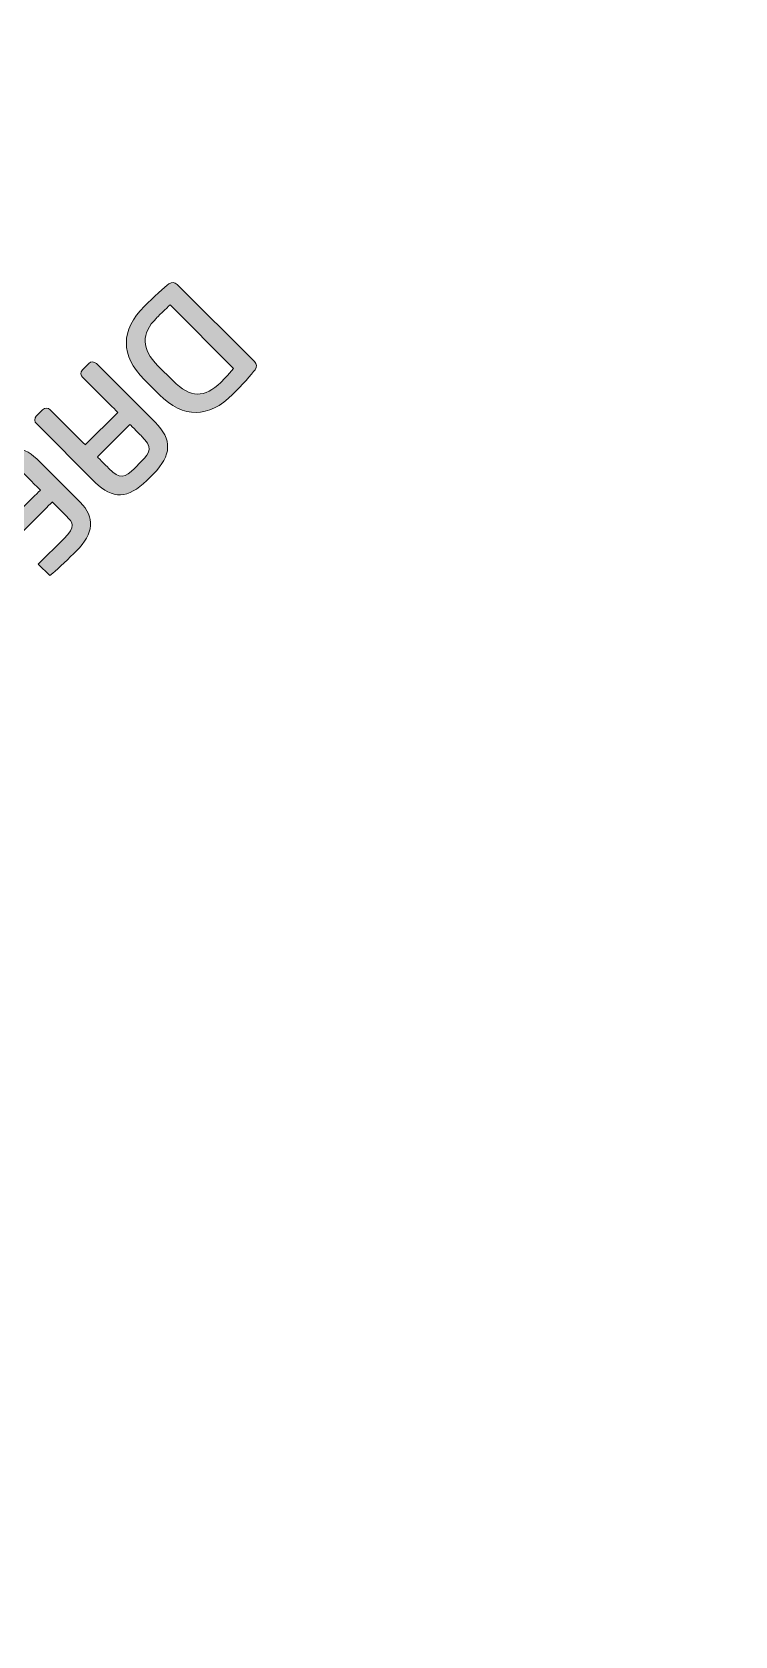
# Model space of a CAD drawing. Extents: x 16295159345 to 16296660660, y -37409619871 to -37408926496.
# Drawn here: x 16295159538.68 to 16295159556.53, y -37408926792.65 to -37408926751.9 of the extents above; entities that cross this region are included whole.
import ezdxf

# ---------------------------------------------------------------- set-up
doc = ezdxf.new("R2010")
doc.units = 0
doc.header["$LTSCALE"] = 10
doc.header["$MEASUREMENT"] = 0
doc.layers.add('BODY', color=7, linetype='CONTINUOUS')
doc.layers.add('레이어 1', color=7, linetype='CONTINUOUS', lineweight=0)

msp = doc.modelspace()

# ---------------------------------------------------------------- hatches: boundary and pattern name
at = {"layer": '레이어 1'}
h = msp.add_hatch(color=7, dxfattribs=at)
h.dxf.hatch_style = 2
edge = h.paths.add_edge_path()
edge.add_spline(control_points=[(16295159541.873831, -37408926760.378517), (16295159541.45277, -37408926759.958153), (16295159541.439711, -37408926759.561523), (16295159541.83445, -37408926759.16613), (16295159541.83445, -37408926759.16613), (16295159542.109529, -37408926758.90062), (16295159542.181141, -37408926758.831337), (16295159542.181141, -37408926758.831337), (16295159543.79558, -37408926760.443123), (16295159543.79558, -37408926760.443123), (16295159543.669621, -37408926760.597122), (16295159543.47316, -37408926760.798576), (16295159543.471189, -37408926760.800552), (16295159543.065741, -37408926761.206673), (16295159542.69191, -37408926761.195236), (16295159542.259489, -37408926760.763527), (16295159542.259489, -37408926760.763527), (16295159541.873831, -37408926760.378517), (16295159541.873831, -37408926760.378517)], knot_values=[0, 0, 0, 0, 1, 1, 1, 2, 2, 2, 3, 3, 3, 4, 4, 4, 5, 5, 5, 6, 6, 6, 6], degree=3, periodic=0)
edge = h.paths.add_edge_path()
edge.add_spline(control_points=[(16295159543.77466, -37408926761.103127), (16295159543.99379, -37408926760.883636), (16295159544.26458, -37408926760.585449), (16295159544.342779, -37408926760.477074), (16295159544.391279, -37408926760.40889), (16295159544.38501, -37408926760.327888), (16295159544.327339, -37408926760.270309), (16295159544.327339, -37408926760.270309), (16295159542.36331, -37408926758.309517), (16295159542.36331, -37408926758.309517), (16295159542.302851, -37408926758.249184), (16295159542.222589, -37408926758.244507), (16295159542.15336, -37408926758.296944), (16295159542.050501, -37408926758.370567), (16295159541.75379, -37408926758.641052), (16295159541.531509, -37408926758.863693), (16295159540.91964, -37408926759.476593), (16295159540.917669, -37408926760.121178), (16295159541.525209, -37408926760.727707), (16295159541.525209, -37408926760.727707), (16295159541.91087, -37408926761.112732), (16295159541.91087, -37408926761.112732), (16295159542.51841, -37408926761.719276), (16295159543.162781, -37408926761.716019), (16295159543.77466, -37408926761.103127)], knot_values=[0, 0, 0, 0, 1, 1, 1, 2, 2, 2, 3, 3, 3, 4, 4, 4, 5, 5, 5, 6, 6, 6, 7, 7, 7, 8, 8, 8, 8], degree=3, periodic=0)
h = msp.add_hatch(color=7, dxfattribs=at)
h.dxf.hatch_style = 2
edge = h.paths.add_edge_path()
edge.add_spline(control_points=[(16295159540.335171, -37408926762.695717), (16295159540.335171, -37408926762.695717), (16295159541.160231, -37408926761.869301), (16295159541.160231, -37408926761.869301), (16295159541.19096, -37408926761.899971), (16295159541.454929, -37408926762.163513), (16295159541.454929, -37408926762.163513), (16295159541.73048, -37408926762.438606), (16295159541.695459, -37408926762.5672), (16295159541.450121, -37408926762.812943), (16295159541.450121, -37408926762.812943), (16295159541.279039, -37408926762.984306), (16295159541.279039, -37408926762.984306), (16295159541.03384, -37408926763.229912), (16295159540.90542, -37408926763.26503), (16295159540.629869, -37408926762.989937), (16295159540.629869, -37408926762.989937), (16295159540.365891, -37408926762.726387), (16295159540.335171, -37408926762.695717)], knot_values=[0, 0, 0, 0, 1, 1, 1, 2, 2, 2, 3, 3, 3, 4, 4, 4, 5, 5, 5, 6, 6, 6, 6], degree=3, periodic=0)
edge = h.paths.add_edge_path()
edge.add_spline(control_points=[(16295159541.58832, -37408926763.293083), (16295159541.58832, -37408926763.293083), (16295159541.759411, -37408926763.121719), (16295159541.759411, -37408926763.121719), (16295159542.226789, -37408926762.653557), (16295159542.24045, -37408926762.250427), (16295159541.803579, -37408926761.814293), (16295159541.803579, -37408926761.814293), (16295159540.30904, -37408926760.322197), (16295159540.30904, -37408926760.322197), (16295159540.256491, -37408926760.269737), (16295159540.169331, -37408926760.26799), (16295159540.119011, -37408926760.318398), (16295159540.119011, -37408926760.318398), (16295159539.95579, -37408926760.481888), (16295159539.95579, -37408926760.481888), (16295159539.89793, -37408926760.539841), (16295159539.912519, -37408926760.623642), (16295159539.96039, -37408926760.671432), (16295159539.96039, -37408926760.671432), (16295159540.81922, -37408926761.528847), (16295159540.85273, -37408926761.562302), (16295159540.85273, -37408926761.562302), (16295159540.02766, -37408926762.388733), (16295159540.02766, -37408926762.388733), (16295159539.99415, -37408926762.35527), (16295159539.135321, -37408926761.497864), (16295159539.135321, -37408926761.497864), (16295159539.081779, -37408926761.444397), (16295159538.996099, -37408926761.443169), (16295159538.94416, -37408926761.495193), (16295159538.94416, -37408926761.495193), (16295159538.78294, -37408926761.656677), (16295159538.78294, -37408926761.656677), (16295159538.726419, -37408926761.713287), (16295159538.73859, -37408926761.801521), (16295159538.78546, -37408926761.848312), (16295159538.78546, -37408926761.848312), (16295159540.280001, -37408926763.340393), (16295159540.280001, -37408926763.340393), (16295159540.716869, -37408926763.776543), (16295159541.12038, -37408926763.761803), (16295159541.58832, -37408926763.293083)], knot_values=[0, 0, 0, 0, 1, 1, 1, 2, 2, 2, 3, 3, 3, 4, 4, 4, 5, 5, 5, 6, 6, 6, 7, 7, 7, 8, 8, 8, 9, 9, 9, 10, 10, 10, 11, 11, 11, 12, 12, 12, 13, 13, 13, 14, 14, 14, 14], degree=3, periodic=0)
h = msp.add_hatch(color=7, dxfattribs=at)
h.dxf.hatch_style = 2
edge = h.paths.add_edge_path()
edge.add_spline(control_points=[(16295159539.897051, -37408926763.844872), (16295159539.897051, -37408926763.844872), (16295159538.79685, -37408926762.74649), (16295159538.79685, -37408926762.74649), (16295159538.41198, -37408926762.362259), (16295159538.005581, -37408926762.395462), (16295159537.55398, -37408926762.847809), (16295159537.354639, -37408926763.047493), (16295159537.08699, -37408926763.322906), (16295159536.98864, -37408926763.441704), (16295159536.9902, -37408926763.440132), (16295159536.94128, -37408926763.499611), (16295159536.94128, -37408926763.499611), (16295159536.94128, -37408926763.499611), (16295159536.92716, -37408926763.516861), (16295159536.92716, -37408926763.516861), (16295159536.92716, -37408926763.516861), (16295159537.221531, -37408926763.810738), (16295159537.221531, -37408926763.810738), (16295159537.221531, -37408926763.810738), (16295159537.86647, -37408926763.164726), (16295159537.86647, -37408926763.164726), (16295159538.189581, -37408926762.84108), (16295159538.28087, -37408926762.93222), (16295159538.446421, -37408926763.097504), (16295159538.446421, -37408926763.097504), (16295159538.85413, -37408926763.504532), (16295159538.885969, -37408926763.536324), (16295159538.85277, -37408926763.56958), (16295159538.019039, -37408926764.404694), (16295159538.019039, -37408926764.404694), (16295159537.96443, -37408926764.459389), (16295159537.96336, -37408926764.547287), (16295159538.0168, -37408926764.600639), (16295159538.0168, -37408926764.600639), (16295159538.12591, -37408926764.709572), (16295159538.12591, -37408926764.709572), (16295159538.17968, -37408926764.763252), (16295159538.2677, -37408926764.762161), (16295159538.322309, -37408926764.707458), (16295159538.322309, -37408926764.707458), (16295159539.15604, -37408926763.872337), (16295159539.189251, -37408926763.839088), (16295159539.22086, -37408926763.870651), (16295159539.546619, -37408926764.195877), (16295159539.546619, -37408926764.195877), (16295159539.71195, -37408926764.360931), (16295159539.80302, -37408926764.451859), (16295159539.47991, -37408926764.775513), (16295159539.47991, -37408926764.775513), (16295159538.832649, -37408926765.418709), (16295159538.832649, -37408926765.418709), (16295159538.832649, -37408926765.418709), (16295159539.12524, -37408926765.710823), (16295159539.12524, -37408926765.710823), (16295159539.12524, -37408926765.710823), (16295159539.200979, -37408926765.649643), (16295159539.200979, -37408926765.649643), (16295159539.339291, -37408926765.534027), (16295159539.636009, -37408926765.248627), (16295159539.797119, -37408926765.08725), (16295159540.24872, -37408926764.634903), (16295159540.281481, -37408926764.228683), (16295159539.897051, -37408926763.844872)], knot_values=[0, 0, 0, 0, 1, 1, 1, 2, 2, 2, 3, 3, 3, 4, 4, 4, 5, 5, 5, 6, 6, 6, 7, 7, 7, 8, 8, 8, 9, 9, 9, 10, 10, 10, 11, 11, 11, 12, 12, 12, 13, 13, 13, 14, 14, 14, 15, 15, 15, 16, 16, 16, 17, 17, 17, 18, 18, 18, 19, 19, 19, 20, 20, 20, 21, 21, 21, 21], degree=3, periodic=0)

# ---------------------------------------------------------------- linework, layer by layer
at = {"layer": 'BODY', "ltscale": 0.7}
for radius, start, end in [(240, 90, 180), (239, 96.01583009, 173.98407268), (233, 96.01583009, 173.98407268)]:
    msp.add_arc((16295159712.05924, -37408926833.401627), radius, start, end, dxfattribs=at)
at = {"layer": '레이어 1', "color": 7}
for points, knots in [([(16295159543.77466, -37408926761.103149), (16295159543.99379, -37408926760.883652), (16295159544.26458, -37408926760.585457), (16295159544.342779, -37408926760.477089), (16295159544.391279, -37408926760.408913), (16295159544.38501, -37408926760.327904), (16295159544.327339, -37408926760.270317), (16295159544.327339, -37408926760.270317), (16295159542.36331, -37408926758.30954), (16295159542.36331, -37408926758.30954), (16295159542.302851, -37408926758.249184), (16295159542.222589, -37408926758.244507), (16295159542.15336, -37408926758.296951), (16295159542.050501, -37408926758.37059), (16295159541.75379, -37408926758.641068), (16295159541.531509, -37408926758.863708), (16295159540.91964, -37408926759.476601), (16295159540.917669, -37408926760.121193), (16295159541.525209, -37408926760.72773), (16295159541.525209, -37408926760.72773), (16295159541.91087, -37408926761.112747), (16295159541.91087, -37408926761.112747), (16295159542.51841, -37408926761.719292), (16295159543.162781, -37408926761.716026), (16295159543.77466, -37408926761.103149)], [0, 0, 0, 0, 1, 1, 1, 2, 2, 2, 3, 3, 3, 4, 4, 4, 5, 5, 5, 6, 6, 6, 7, 7, 7, 8, 8, 8, 8]), ([(16295159541.873831, -37408926760.378532), (16295159541.45277, -37408926759.958168), (16295159541.439711, -37408926759.561539), (16295159541.83445, -37408926759.166153), (16295159541.83445, -37408926759.166153), (16295159542.109529, -37408926758.900627), (16295159542.181141, -37408926758.831352), (16295159542.181141, -37408926758.831352), (16295159543.79558, -37408926760.44313), (16295159543.79558, -37408926760.44313), (16295159543.669621, -37408926760.59713), (16295159543.47316, -37408926760.798592), (16295159543.471189, -37408926760.800568), (16295159543.065741, -37408926761.20668), (16295159542.69191, -37408926761.195259), (16295159542.259489, -37408926760.76355), (16295159542.259489, -37408926760.76355), (16295159541.873831, -37408926760.378532), (16295159541.873831, -37408926760.378532)], [0, 0, 0, 0, 1, 1, 1, 2, 2, 2, 3, 3, 3, 4, 4, 4, 5, 5, 5, 6, 6, 6, 6]), ([(16295159541.58832, -37408926763.293098), (16295159541.58832, -37408926763.293098), (16295159541.759411, -37408926763.121727), (16295159541.759411, -37408926763.121727), (16295159542.226789, -37408926762.653572), (16295159542.24045, -37408926762.250443), (16295159541.803579, -37408926761.814293), (16295159541.803579, -37408926761.814293), (16295159540.30904, -37408926760.32222), (16295159540.30904, -37408926760.32222), (16295159540.256491, -37408926760.26976), (16295159540.169331, -37408926760.268013), (16295159540.119011, -37408926760.318413), (16295159540.119011, -37408926760.318413), (16295159539.95579, -37408926760.481903), (16295159539.95579, -37408926760.481903), (16295159539.89793, -37408926760.539864), (16295159539.912519, -37408926760.623657), (16295159539.96039, -37408926760.671448), (16295159539.96039, -37408926760.671448), (16295159540.81922, -37408926761.528862), (16295159540.85273, -37408926761.562309), (16295159540.85273, -37408926761.562309), (16295159540.02766, -37408926762.388741), (16295159540.02766, -37408926762.388741), (16295159539.99415, -37408926762.355293), (16295159539.135321, -37408926761.497879), (16295159539.135321, -37408926761.497879), (16295159539.081779, -37408926761.44442), (16295159538.996099, -37408926761.443176), (16295159538.94416, -37408926761.495201), (16295159538.94416, -37408926761.495201), (16295159538.78294, -37408926761.656693), (16295159538.78294, -37408926761.656693), (16295159538.726419, -37408926761.71331), (16295159538.73859, -37408926761.801537), (16295159538.78546, -37408926761.84832), (16295159538.78546, -37408926761.84832), (16295159540.280001, -37408926763.340401), (16295159540.280001, -37408926763.340401), (16295159540.716869, -37408926763.776543), (16295159541.12038, -37408926763.76181), (16295159541.58832, -37408926763.293098)], [0, 0, 0, 0, 1, 1, 1, 2, 2, 2, 3, 3, 3, 4, 4, 4, 5, 5, 5, 6, 6, 6, 7, 7, 7, 8, 8, 8, 9, 9, 9, 10, 10, 10, 11, 11, 11, 12, 12, 12, 13, 13, 13, 14, 14, 14, 14]), ([(16295159540.335171, -37408926762.69574), (16295159540.335171, -37408926762.69574), (16295159541.160231, -37408926761.869324), (16295159541.160231, -37408926761.869324), (16295159541.19096, -37408926761.899986), (16295159541.454929, -37408926762.163521), (16295159541.454929, -37408926762.163521), (16295159541.73048, -37408926762.438622), (16295159541.695459, -37408926762.567207), (16295159541.450121, -37408926762.812958), (16295159541.450121, -37408926762.812958), (16295159541.279039, -37408926762.984322), (16295159541.279039, -37408926762.984322), (16295159541.03384, -37408926763.229927), (16295159540.90542, -37408926763.265053), (16295159540.629869, -37408926762.989952), (16295159540.629869, -37408926762.989952), (16295159540.365891, -37408926762.72641), (16295159540.335171, -37408926762.69574)], [0, 0, 0, 0, 1, 1, 1, 2, 2, 2, 3, 3, 3, 4, 4, 4, 5, 5, 5, 6, 6, 6, 6]), ([(16295159539.897051, -37408926763.844887), (16295159539.897051, -37408926763.844887), (16295159538.79685, -37408926762.746513), (16295159538.79685, -37408926762.746513), (16295159538.41198, -37408926762.362267), (16295159538.005581, -37408926762.395477), (16295159537.55398, -37408926762.847816), (16295159537.354639, -37408926763.047493), (16295159537.08699, -37408926763.322929), (16295159536.98864, -37408926763.441704), (16295159536.9902, -37408926763.440147), (16295159536.94128, -37408926763.499634), (16295159536.94128, -37408926763.499634), (16295159536.94128, -37408926763.499634), (16295159536.92716, -37408926763.516869), (16295159536.92716, -37408926763.516869), (16295159536.92716, -37408926763.516869), (16295159537.221531, -37408926763.810753), (16295159537.221531, -37408926763.810753), (16295159537.221531, -37408926763.810753), (16295159537.86647, -37408926763.164742), (16295159537.86647, -37408926763.164742), (16295159538.189581, -37408926762.841087), (16295159538.28087, -37408926762.932228), (16295159538.446421, -37408926763.097511), (16295159538.446421, -37408926763.097511), (16295159538.85413, -37408926763.504539), (16295159538.885969, -37408926763.536331), (16295159538.85277, -37408926763.569603), (16295159538.019039, -37408926764.404701), (16295159538.019039, -37408926764.404701), (16295159537.96443, -37408926764.459396), (16295159537.96336, -37408926764.547302), (16295159538.0168, -37408926764.600647), (16295159538.0168, -37408926764.600647), (16295159538.12591, -37408926764.709587), (16295159538.12591, -37408926764.709587), (16295159538.17968, -37408926764.763268), (16295159538.2677, -37408926764.762169), (16295159538.322309, -37408926764.707474), (16295159538.322309, -37408926764.707474), (16295159539.15604, -37408926763.87236), (16295159539.189251, -37408926763.839104), (16295159539.22086, -37408926763.870667), (16295159539.546619, -37408926764.195892), (16295159539.546619, -37408926764.195892), (16295159539.71195, -37408926764.360947), (16295159539.80302, -37408926764.451874), (16295159539.47991, -37408926764.77552), (16295159539.47991, -37408926764.77552), (16295159538.832649, -37408926765.418716), (16295159538.832649, -37408926765.418716), (16295159538.832649, -37408926765.418716), (16295159539.12524, -37408926765.710823), (16295159539.12524, -37408926765.710823), (16295159539.12524, -37408926765.710823), (16295159539.200979, -37408926765.649658), (16295159539.200979, -37408926765.649658), (16295159539.339291, -37408926765.53405), (16295159539.636009, -37408926765.248642), (16295159539.797119, -37408926765.087257), (16295159540.24872, -37408926764.634911), (16295159540.281481, -37408926764.228691), (16295159539.897051, -37408926763.844887)], [0, 0, 0, 0, 1, 1, 1, 2, 2, 2, 3, 3, 3, 4, 4, 4, 5, 5, 5, 6, 6, 6, 7, 7, 7, 8, 8, 8, 9, 9, 9, 10, 10, 10, 11, 11, 11, 12, 12, 12, 13, 13, 13, 14, 14, 14, 15, 15, 15, 16, 16, 16, 17, 17, 17, 18, 18, 18, 19, 19, 19, 20, 20, 20, 21, 21, 21, 21])]:
    msp.add_open_spline(points, degree=3, knots=knots, dxfattribs=at)

doc.saveas('drawing.dxf')
